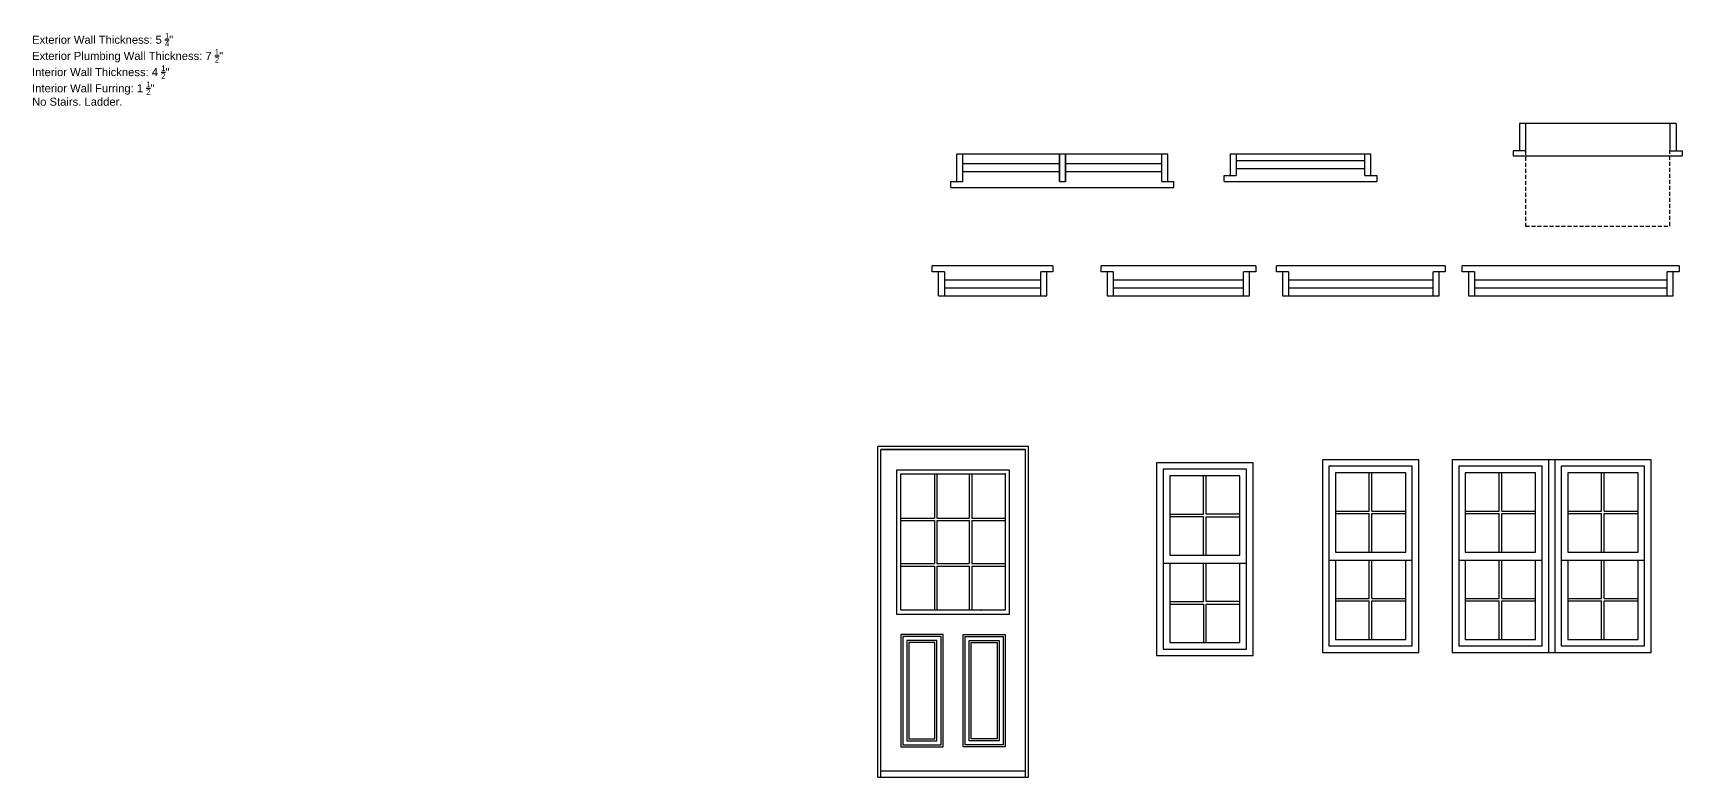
# Model space of a CAD drawing. Header units: inches. Extents: x -333 to 779, y -308 to 546.
# Drawn here: x -106.9 to 303.6, y -308 to -122.8 of the extents above; entities that cross this region are included whole.
import ezdxf

# ---------------------------------------------------------------- set-up
doc = ezdxf.new("R2010")
doc.units = ezdxf.units.IN
doc.header["$MEASUREMENT"] = 0
doc.linetypes.add('DASHEDX2', pattern=[1.5, 1, -0.5])
doc.layers.add('Hidden Line', color=7, linetype='DASHEDX2')
doc.styles.get("Standard").update_dxf_attribs({"font": 'arial.ttf'})

msp = doc.modelspace()

# ---------------------------------------------------------------- linework, layer by layer
for p, q in [((302.14, -145.37), (263.14, -145.37)), ((263.14, -145.37), (263.14, -152.12)), ((264.64, -145.37), (264.64, -152.12)), ((300.64, -145.37), (300.64, -152.12)), ((302.14, -145.37), (302.14, -152.12)), ((175.63, -153.02), (123.13, -153.02)), ((123.13, -159.77), (123.13, -153.02)), ((124.63, -159.77), (124.63, -153.02)), ((148.63, -155.39), (124.63, -155.39)), ((148.63, -155.39), (124.63, -155.39)), ((148.63, -153.02), (148.63, -159.77)), ((148.63, -159.77), (148.63, -153.02)), ((150.13, -153.02), (150.13, -159.77)), ((150.13, -159.77), (150.13, -153.02)), ((174.13, -155.39), (150.13, -155.39)), ((174.13, -155.39), (150.13, -155.39)), ((174.13, -159.77), (174.13, -153.02)), ((175.63, -159.77), (175.63, -153.02)), ((226.15, -153.02), (191.15, -153.02)), ((191.15, -153.02), (191.15, -158.27)), ((192.65, -153.02), (192.65, -158.27)), ((224.65, -154.64), (192.65, -154.64)), ((224.65, -158.27), (224.65, -153.02)), ((226.15, -158.27), (226.15, -153.02)), ((264.64, -152.12), (261.64, -152.12)), ((261.64, -152.12), (261.64, -153.37)), ((261.64, -153.37), (303.64, -153.37)), ((300.64, -152.12), (303.64, -152.12)), ((303.64, -152.12), (303.64, -153.37)), ((121.63, -161.27), (121.63, -159.77)), ((121.63, -159.77), (124.63, -159.77)), ((148.63, -157.39), (124.63, -157.39)), ((148.63, -157.39), (124.63, -157.39)), ((148.63, -159.77), (150.13, -159.77)), ((174.13, -157.39), (150.13, -157.39)), ((174.13, -157.39), (150.13, -157.39)), ((174.13, -159.77), (177.13, -159.77)), ((177.13, -161.27), (177.13, -159.77)), ((189.65, -158.27), (192.65, -158.27)), ((189.65, -159.77), (189.65, -158.27)), ((189.65, -159.77), (227.65, -159.77)), ((224.65, -156.64), (192.65, -156.64)), ((224.65, -158.27), (227.65, -158.27)), ((227.65, -158.27), (227.65, -159.77)), ((121.63, -161.27), (177.13, -161.27)), ((147, -180.79), (117, -180.79)), ((117, -182.29), (117, -180.79)), ((120, -182.29), (117, -182.29)), ((118.5, -188.29), (118.5, -182.29)), ((120, -182.29), (120, -188.29)), ((120, -184.29), (144, -184.29)), ((144, -188.29), (144, -182.29)), ((147, -182.29), (144, -182.29)), ((145.5, -188.29), (145.5, -182.29)), ((147, -180.79), (147, -182.29)), ((197.5, -180.79), (159, -180.79)), ((159, -182.29), (159, -180.79)), ((162, -182.29), (159, -182.29)), ((160.5, -182.29), (160.5, -188.29)), ((162, -182.29), (162, -188.29)), ((162, -184.29), (194.5, -184.29)), ((194.5, -188.29), (194.5, -182.29)), ((197.5, -182.29), (194.5, -182.29)), ((196, -188.29), (196, -182.29)), ((197.5, -180.79), (197.5, -182.29)), ((244.71, -180.79), (202.71, -180.79)), ((202.71, -182.29), (202.71, -180.79)), ((205.71, -182.29), (202.71, -182.29)), ((204.21, -182.29), (204.21, -188.29)), ((205.71, -182.29), (205.71, -188.29)), ((205.71, -184.29), (241.71, -184.29)), ((241.71, -188.29), (241.71, -182.29)), ((244.71, -182.29), (241.71, -182.29)), ((243.21, -188.29), (243.21, -182.29)), ((244.71, -180.79), (244.71, -182.29)), ((302.94, -180.79), (248.94, -180.79)), ((248.94, -182.29), (248.94, -180.79)), ((251.94, -182.29), (248.94, -182.29)), ((250.44, -182.29), (250.44, -188.29)), ((251.94, -182.29), (251.94, -188.29)), ((251.94, -184.29), (299.94, -184.29)), ((299.94, -188.29), (299.94, -182.29)), ((302.94, -182.29), (299.94, -182.29)), ((301.44, -188.29), (301.44, -182.29)), ((302.94, -180.79), (302.94, -182.29)), ((118.5, -188.29), (145.5, -188.29)), ((120, -186.29), (144, -186.29)), ((160.5, -188.29), (196, -188.29)), ((162, -186.29), (194.5, -186.29)), ((204.21, -188.29), (243.21, -188.29)), ((205.71, -186.29), (241.71, -186.29)), ((250.44, -188.29), (301.44, -188.29)), ((251.94, -186.29), (299.94, -186.29)), ((103.41, -308.04), (103.41, -225.79)), ((140.91, -225.79), (103.41, -225.79)), ((140.91, -308.04), (140.91, -225.79)), ((104.16, -308.04), (104.16, -226.54)), ((104.16, -226.54), (140.16, -226.54)), ((140.16, -226.54), (104.16, -226.54)), ((140.16, -308.04), (140.16, -226.54)), ((246.44, -229.04), (246.44, -277.04)), ((295.94, -229.04), (246.44, -229.04)), ((270.44, -277.04), (270.44, -229.04)), ((271.94, -229.04), (271.94, -277.04)), ((295.94, -277.04), (295.94, -229.04)), ((117.51, -232.54), (117.51, -243.56)), ((118.14, -232.54), (118.14, -243.56)), ((126.18, -232.54), (126.18, -243.56)), ((126.8, -232.54), (126.8, -243.56)), ((225.79, -241.85), (225.79, -232.29)), ((226.41, -241.85), (226.41, -232.29)), ((258.13, -241.85), (258.13, -232.29)), ((258.75, -241.85), (258.75, -232.29)), ((283.63, -241.85), (283.63, -232.29)), ((284.25, -241.85), (284.25, -232.29)), ((217.35, -241.85), (225.79, -241.85)), ((226.41, -241.85), (234.85, -241.85)), ((249.69, -241.85), (258.13, -241.85)), ((258.75, -241.85), (267.19, -241.85)), ((275.19, -241.85), (283.63, -241.85)), ((284.25, -241.85), (292.69, -241.85)), ((109.16, -243.56), (117.51, -243.56)), ((109.16, -244.18), (117.51, -244.18)), ((117.51, -244.18), (117.51, -254.89)), ((118.14, -243.56), (126.18, -243.56)), ((118.14, -244.18), (126.18, -244.18)), ((118.14, -244.18), (118.14, -254.89)), ((126.18, -244.18), (126.18, -254.89)), ((126.8, -243.56), (135.16, -243.56)), ((126.8, -244.18), (135.16, -244.18)), ((126.8, -244.18), (126.8, -254.89)), ((217.35, -242.47), (225.79, -242.47)), ((225.79, -252.04), (225.79, -242.47)), ((226.41, -242.47), (234.85, -242.47)), ((226.41, -252.04), (226.41, -242.47)), ((249.69, -242.47), (258.13, -242.47)), ((258.13, -252.04), (258.13, -242.47)), ((258.75, -242.47), (267.19, -242.47)), ((258.75, -252.04), (258.75, -242.47)), ((275.19, -242.47), (283.63, -242.47)), ((283.63, -252.04), (283.63, -242.47)), ((284.25, -242.47), (292.69, -242.47)), ((284.25, -252.04), (284.25, -242.47)), ((215.72, -254.04), (236.47, -254.04)), ((217.35, -252.04), (234.85, -252.04)), ((225.79, -263.6), (225.79, -254.04)), ((226.41, -263.6), (226.41, -254.04)), ((248.07, -254.04), (268.82, -254.04)), ((249.69, -252.04), (267.19, -252.04)), ((258.13, -263.6), (258.13, -254.04)), ((258.75, -263.6), (258.75, -254.04)), ((273.57, -254.04), (294.32, -254.04)), ((275.19, -252.04), (292.69, -252.04)), ((283.63, -263.6), (283.63, -254.04)), ((284.25, -263.6), (284.25, -254.04)), ((109.16, -254.89), (117.51, -254.89)), ((109.16, -255.52), (117.51, -255.52)), ((117.51, -255.52), (117.51, -266.54)), ((118.14, -254.89), (126.18, -254.89)), ((118.14, -255.52), (126.18, -255.52)), ((118.14, -255.52), (118.14, -266.54)), ((126.18, -255.52), (126.18, -266.54)), ((126.8, -254.89), (135.16, -254.89)), ((126.8, -255.52), (135.16, -255.52)), ((126.8, -255.52), (126.8, -266.54)), ((174.47, -254.81), (195.22, -254.81)), ((217.35, -263.6), (225.79, -263.6)), ((217.35, -264.22), (225.79, -264.22)), ((225.79, -273.79), (225.79, -264.22)), ((226.41, -263.6), (234.85, -263.6)), ((226.41, -264.22), (234.85, -264.22)), ((226.41, -273.79), (226.41, -264.22)), ((249.69, -263.6), (258.13, -263.6)), ((249.69, -264.22), (258.13, -264.22)), ((258.13, -273.79), (258.13, -264.22)), ((258.75, -263.6), (267.19, -263.6)), ((258.75, -264.22), (267.19, -264.22)), ((258.75, -273.79), (258.75, -264.22)), ((275.19, -263.6), (283.63, -263.6)), ((275.19, -264.22), (283.63, -264.22)), ((283.63, -273.79), (283.63, -264.22)), ((284.25, -263.6), (292.69, -263.6)), ((284.25, -264.22), (292.69, -264.22)), ((284.25, -273.79), (284.25, -264.22)), ((246.44, -277.04), (295.94, -277.04)), ((104.16, -306.54), (140.16, -306.54)), ((103.41, -308.04), (140.91, -308.04))]:
    msp.add_line(p, q)
for points in [[(172.84, -229.81), (172.84, -277.81), (196.84, -277.81), (196.84, -229.81)], [(214.1, -229.04), (214.1, -277.04), (238.1, -277.04), (238.1, -229.04)], [(108.16, -231.54), (136.16, -231.54), (136.16, -267.54), (108.16, -267.54)], [(109.16, -232.54), (135.16, -232.54), (135.16, -266.54), (109.16, -266.54)], [(174.47, -231.43), (174.47, -276.18), (195.22, -276.18), (195.22, -231.43)], [(193.59, -252.81), (193.59, -233.06), (176.09, -233.06), (176.09, -252.81)], [(215.72, -230.66), (215.72, -275.41), (236.47, -275.41), (236.47, -230.66)], [(248.07, -230.66), (248.07, -275.41), (268.82, -275.41), (268.82, -230.66)], [(273.57, -230.66), (273.57, -275.41), (294.32, -275.41), (294.32, -230.66)], [(109.16, -300.54), (119.66, -300.54), (119.66, -272.54), (109.16, -272.54)], [(109.66, -300.04), (119.16, -300.04), (119.16, -273.04), (109.66, -273.04)], [(110.66, -299.04), (118.16, -299.04), (118.16, -274.04), (110.66, -274.04)], [(111.16, -298.54), (117.66, -298.54), (117.66, -274.54), (111.16, -274.54)], [(135.16, -300.54), (124.66, -300.54), (124.66, -272.54), (135.16, -272.54)], [(134.66, -300.04), (125.16, -300.04), (125.16, -273.04), (134.66, -273.04)], [(133.66, -299.04), (126.16, -299.04), (126.16, -274.04), (133.66, -274.04)], [(133.16, -298.54), (126.66, -298.54), (126.66, -274.54), (133.16, -274.54)]]:
    msp.add_lwpolyline(points, close=True)
for points in [[(176.09, -242.62), (184.53, -242.62), (184.53, -233.06)], [(193.59, -242.62), (185.16, -242.62), (185.16, -233.06)], [(234.85, -252.04), (234.85, -232.29), (217.35, -232.29), (217.35, -252.04)], [(267.19, -252.04), (267.19, -232.29), (249.69, -232.29), (249.69, -252.04)], [(292.69, -252.04), (292.69, -232.29), (275.19, -232.29), (275.19, -252.04)], [(184.53, -252.81), (184.53, -243.24), (176.09, -243.24)], [(185.16, -252.81), (185.16, -243.24), (193.59, -243.24)], [(217.35, -254.04), (217.35, -273.79), (234.85, -273.79), (234.85, -254.04)], [(249.69, -254.04), (249.69, -273.79), (267.19, -273.79), (267.19, -254.04)], [(275.19, -254.04), (275.19, -273.79), (292.69, -273.79), (292.69, -254.04)], [(176.09, -254.81), (176.09, -274.56), (193.59, -274.56), (193.59, -254.81)], [(176.09, -264.37), (184.53, -264.37), (184.53, -254.81)], [(193.59, -264.37), (185.16, -264.37), (185.16, -254.81)], [(176.09, -264.99), (184.53, -264.99), (184.53, -274.56)], [(185.16, -274.56), (185.16, -264.99), (193.59, -264.99)]]:
    msp.add_lwpolyline(points)
for p in [(135.16, -232.54), (129.16, -266.54)]:
    msp.add_point(p)
at = {"layer": 'Hidden Line'}
msp.add_lwpolyline([(264.64, -152.12), (264.64, -170.87), (300.64, -170.87), (300.64, -152.12)], dxfattribs=at)

# ---------------------------------------------------------------- texts
at = {"insert": (-107.12, -122.82), "char_height": 2, "attachment_point": 1}
msp.add_mtext_dynamic_manual_height_columns('\\A1;Exterior Wall Thickness: 5 {\\H0.7x;\\S1/4;\\H1.42857x;"\\PExterior Plumbing Wall Thickness: 7 \\H0.7x;\\S1/2;\\H1.42857x;"\\PInterior Wall Thickness: 4 \\H0.7x;\\S1/2;\\H1.42857x;"\\PInterior Wall Furring: 1 \\H0.7x;\\S1/2;\\H1.42857x;"\\PNo Stairs. Ladder.}', width=51.4595, gutter_width=10, heights=[0], dxfattribs=at)

doc.saveas('drawing.dxf')
